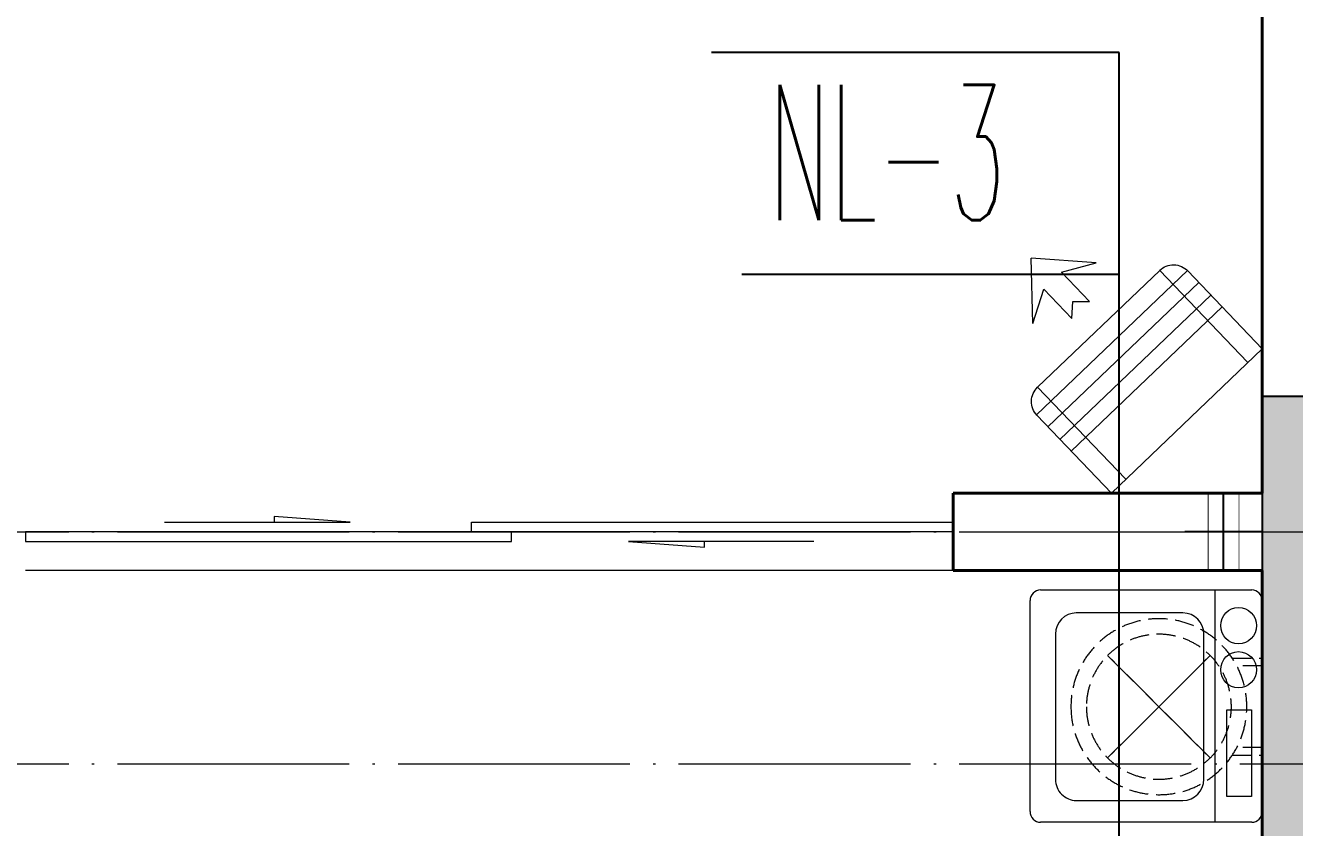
# Model space of a CAD drawing. Extents: x 27938 to 650306, y -92720 to 1524912.
# Drawn here: x 279317 to 282600, y 674192 to 676267 of the extents above; entities that cross this region are included whole.
import ezdxf

# ---------------------------------------------------------------- set-up
doc = ezdxf.new("R2010")
doc.units = 0
doc.header["$LTSCALE"] = 1000
doc.header["$MEASUREMENT"] = 0
for name, pattern in [('$1$DASH', [0.35, 0.25, -0.1]), ('DASH', [0.35, 0.25, -0.1]), ('DOTE', [2.42, 2, -0.2, 0.02, -0.2])]:
    doc.linetypes.add(name, pattern=pattern)
for name, color, linetype in [('COLUMN', 9, 'Continuous'), ('DIM_凝结', 3, 'Continuous'), ('DIM_污水', 3, 'Continuous'), ('机电标识类', 1, 'Continuous')]:
    doc.layers.add(name, color=color, linetype=linetype)
for name, color, linetype, lineweight in [('DOTE', 19, 'DOTE', 9), ('LVTRY', 1, 'Continuous', 13), ('PUB_HATCH', 8, 'Continuous', 9), ('WALL', 9, 'Continuous', 40), ('WINDOW', 8, 'Continuous', 15), ('平面-空调室内机', 176, 'Continuous', 9), ('平面-空调预留孔', 173, 'Continuous', 15), ('空调', 76, 'Continuous', 13), ('粉刷', 251, 'Continuous', 9)]:
    doc.layers.add(name, color=color, linetype=linetype, lineweight=lineweight)
doc.styles.add('_TWT_SERIAL', font='simplex.shx', dxfattribs={"width": 0.6, "oblique": 10, "height": 3, "bigfont": 'aadri.shx'})

# ---------------------------------------------------------------- blocks, each defined once
blk = doc.blocks.new('gdfgdgdgr')
at = {"layer": 'PUB_HATCH'}
blk.add_hatch(color=256, dxfattribs=at).paths.add_polyline_path([(488677.4, 520713.9), (487877.4, 520713.9), (487877.4, 522163.9), (487677.4, 522163.9), (487677.4, 520513.9), (488677.4, 520513.9)])
at = {"layer": 'COLUMN', "color": 8}
for p, q in [((487877.4, 522163.9), (487677.4, 522163.9)), ((487677.4, 522163.9), (487677.4, 520513.9))]:
    blk.add_line(p, q, dxfattribs=at)
blk = doc.blocks.new('RECTANG')
at = {"color": 0}
for p, q in [((1, 1), (0, 1)), ((0, 1), (0, 0)), ((1, 0), (1, 1)), ((0, 0), (1, 0))]:
    blk.add_line(p, q, dxfattribs=at)
blk = doc.blocks.new('洗衣机')
at = {"layer": 'LVTRY', "color": 0}
for p, q in [((3790993.7, 243444.5), (3790993.7, 242899.1)), ((3791567.4, 243472.1), (3791021, 243472.1)), ((3791116.5, 243472.1), (3791116.5, 242871.5)), ((3791594.6, 242899.1), (3791594.6, 243444.5)), ((3791199, 243412.7), (3791474.9, 243412.7)), ((3791145.1, 242982.5), (3791145.1, 243358)), ((3791528.8, 243358), (3791528.8, 242982.5)), ((3791474.9, 242927.8), (3791199, 242927.8)), ((3791021, 242871.5), (3791567.4, 242871.5))]:
    blk.add_line(p, q, dxfattribs=at)
at = {"layer": 'LVTRY', "color": 0, "extrusion": (0, 0, -1)}
for centre, major_axis, start_param, end_param in [((3791021, 243444.5), (0, 27.6), -1.570796, 0), ((3791567.4, 243444.5), (0, 27.6), 0, 1.570796), ((3791055.1, 243379.8), (0, 46.9), 3.141593, 9.424778), ((3791199, 243358), (0, 54.7), 4.712389, 6.283185), ((3791474.9, 243358), (0, 54.7), 0, 1.570796), ((3791055.1, 243265.7), (0, 46.9), 3.141593, 9.424778), ((3791199, 242982.5), (0, 54.7), 3.141593, 4.712389), ((3791474.9, 242982.5), (0, 54.7), 1.570796, 3.141593), ((3791021, 242899.1), (0, 27.6), 3.141593, 4.712389), ((3791567.4, 242899.1), (0, 27.6), 1.570796, 3.141593)]:
    blk.add_ellipse(centre, major_axis=major_axis, ratio=0.986385, start_param=start_param, end_param=end_param, dxfattribs=at)
at = {"layer": 'LVTRY', "color": 8, "xscale": 63.25620569481588, "yscale": 224.5369532744355, "zscale": 64.12934308941763, "rotation": 180}
blk.add_blockref('RECTANG', (3791085.2, 243162.4), dxfattribs=at)
blk = doc.blocks.new('dnfhfn')
at = {"color": 0, "linetype": '$1$DASH', "ltscale": 0.2}
for p, q in [((101.9, 495, 0), (121.9, 495, 0)), ((101.9, 417.2, 0), (101.9, 495, 0)), ((121.9, 495, 0), (121.9, 429, 0)), ((353.1, 495, 0), (333.1, 495, 0)), ((333.1, 495, 0), (333.1, 429, 0)), ((353.1, 417.2, 0), (353.1, 495, 0))]:
    blk.add_line(p, q, dxfattribs=at)
at = {"color": 0, "linetype": '$1$DASH', "ltscale": 0.2, "elevation": 0}
for points in [[(94.9, 360.1), (94.9, 360.1), (360.1, 94.9), (360.1, 94.9)], [(360.1, 360.1), (94.9, 94.9), (94.9, 94.9), (360.1, 360.1)]]:
    blk.add_lwpolyline(points, close=True, dxfattribs=at)
at = {"color": 0, "linetype": '$1$DASH', "ltscale": 0.2}
for radius in [227.5, 187.5]:
    blk.add_circle((227.5, 227.5, 0), radius, dxfattribs=at)
blk = doc.blocks.new('dasdasf1sa2f31as32f')
at = {"color": 0}
for p, q in [((-116, 585.6), (43.3, 640.5)), ((82.7, 476.6), (43.3, 640.5)), ((-22.8, 585.5), (-116, 585.6)), ((-22.8, 585.5), (-73.4, 493.2)), ((32.4, 555.1), (-18.1, 462.9)), ((82.7, 476.6), (32.4, 555.1)), ((-473.5, 259.7), (-339.5, 504)), ((-269.8, 524.3), (-427.7, 236.5)), ((134.6, 245.5), (-338.8, 505.1)), ((-269.8, 524.3), (113.7, 314)), ((-31.3, 504.4), (-73.4, 493.2)), ((-18.1, 462.9), (-31.3, 504.4)), ((114.7, 208.4), (-359.1, 468.2)), ((92.6, 168.8), (-380.9, 428.5)), ((72.3, 131.9), (-401.1, 391.6)), ((113.7, 314), (-44.2, 26.2)), ((0, 0), (-473.5, 259.7)), ((134, 244.4), (0, 0))]:
    blk.add_line(p, q, dxfattribs=at)
for centre, start, end in [((-294.5, 479.4), 61.2593, 151.2593), ((89, 269), 331.2593, 61.2593)]:
    blk.add_arc(centre, 51.3, start, end, dxfattribs=at)
blk = doc.blocks.new('dongkong')
at = {"color": 0}
blk.add_wipeout([(-603756, 210771), (-603756, 210570.8), (-603836, 210570.8), (-603836, 210771)], dxfattribs=at)
at = {"layer": '机电标识类', "color": 0, "linetype": 'DASH', "ltscale": 400}
for p, q in [((-603796, 210771), (-603796, 210570.8)), ((-603896, 210670.7), (-603696, 210670.7))]:
    blk.add_line(p, q, dxfattribs=at)
at = {"layer": '空调', "color": 0, "linetype": 'DASH', "const_width": 2}
blk.add_lwpolyline([(-603756, 210771), (-603756, 210570.8), (-603836, 210570.8), (-603836, 210771)], close=True, dxfattribs=at)
blk = doc.blocks.new('GDRDADWDAD')
at = {"layer": 'DOTE', "linetype": 'DOTE', "ltscale": 0.3}
for p, q in [((270116.6, 674957.2), (328916.6, 674957.2)), ((270116.6, 674357.2), (328916.6, 674357.2))]:
    blk.add_line(p, q, dxfattribs=at)
blk = doc.blocks.new('$DorLib2D$00000131')
at = {"color": 0, "linetype": 'Continuous'}
for p, q in [((0.15, 0.125), (0.2319, 0.1973)), ((0.2319, 0.1973), (0.2319, 0.125)), ((-0.5, 0.125), (-0.5, 0)), ((0.0192, 0.125), (-0.5, 0.125)), ((0.0192, 0), (0.0192, 0.125)), ((0.35, 0.125), (0.15, 0.125)), ((-0.5, 0), (0.0192, 0)), ((-0.024, 0), (0.5, 0)), ((-0.024, -0.125), (-0.024, 0)), ((0.5, 0), (0.5, -0.125)), ((-0.35, -0.125), (-0.15, -0.125)), ((-0.2319, -0.1973), (-0.2319, -0.125)), ((-0.15, -0.125), (-0.2319, -0.1973)), ((0.5, -0.125), (-0.024, -0.125))]:
    blk.add_line(p, q, dxfattribs=at)

msp = doc.modelspace()

# ---------------------------------------------------------------- linework, layer by layer
at = {"layer": 'DIM_凝结'}
for p, q in [((282146.6, 675622.9), (281169.7, 675622.9)), ((282146.6, 673377.2), (282146.6, 675622.9))]:
    msp.add_line(p, q, dxfattribs=at)
at = {"layer": 'DIM_污水'}
for p, q in [((282146.6, 676196.9), (281091.3, 676196.9)), ((282146.6, 673527.2), (282146.6, 676196.9))]:
    msp.add_line(p, q, dxfattribs=at)
at = {"layer": 'WALL', "color": 8}
msp.add_line((281716.6, 675057.2), (281716.6, 674857.2), dxfattribs=at)
at = {"layer": 'WINDOW'}
msp.add_line((281716.6, 674857.2), (279316.6, 674857.2), dxfattribs=at)

# ---------------------------------------------------------------- block references
at = {"color": 8}
msp.add_blockref('gdfgdgdgr', (-205160.8, 153143.3), dxfattribs=at)
at = {"layer": 'WINDOW', "xscale": 2400, "yscale": -200, "zscale": 2400, "rotation": 180}
msp.add_blockref('$DorLib2D$00000131', (280516.6, 674957.2), dxfattribs=at)
at = {"layer": '平面-空调预留孔', "color": 8, "xscale": -1}
for name, p, rotation in [('dasdasf1sa2f31as32f', (282126.3, 675057.2), 15.00000000331026), ('dnfhfn', (282021.5, 674277.5, 0), 270)]:
    msp.add_blockref(name, p, dxfattribs=dict(at, rotation=rotation))
at = {"layer": '粉刷', "color": 8, "xscale": -1}
msp.add_blockref('洗衣机', (4073510.3, 431334.8), dxfattribs=at)

# ---------------------------------------------------------------- texts
at = {"layer": 'DIM_凝结', "color": 7, "style": '_TWT_SERIAL', "width": 0.48}
msp.add_text('NL-3', height=350, dxfattribs=at).set_placement((281239.7, 675762.9))

# ---------------------------------------------------------------- next in the draw order: block references
at = {"layer": '平面-空调室内机', "color": 8, "ltscale": 0.3, "rotation": 180}
msp.add_blockref('dongkong', (-321379.6, 885627.9), dxfattribs=at)

# ---------------------------------------------------------------- next in the draw order: linework, layer by layer
at = {"layer": 'WALL', "color": 8}
for p, q in [((282516.6, 678157.2), (282516.6, 675057.2)), ((282516.6, 675057.2), (281716.6, 675057.2)), ((281716.6, 674857.2), (282516.6, 674857.2)), ((282516.6, 674857.2), (282516.6, 673857.2))]:
    msp.add_line(p, q, dxfattribs=at)

# ---------------------------------------------------------------- next in the draw order: block references
msp.add_blockref('GDRDADWDAD', (0, 0))

doc.saveas('drawing.dxf')
